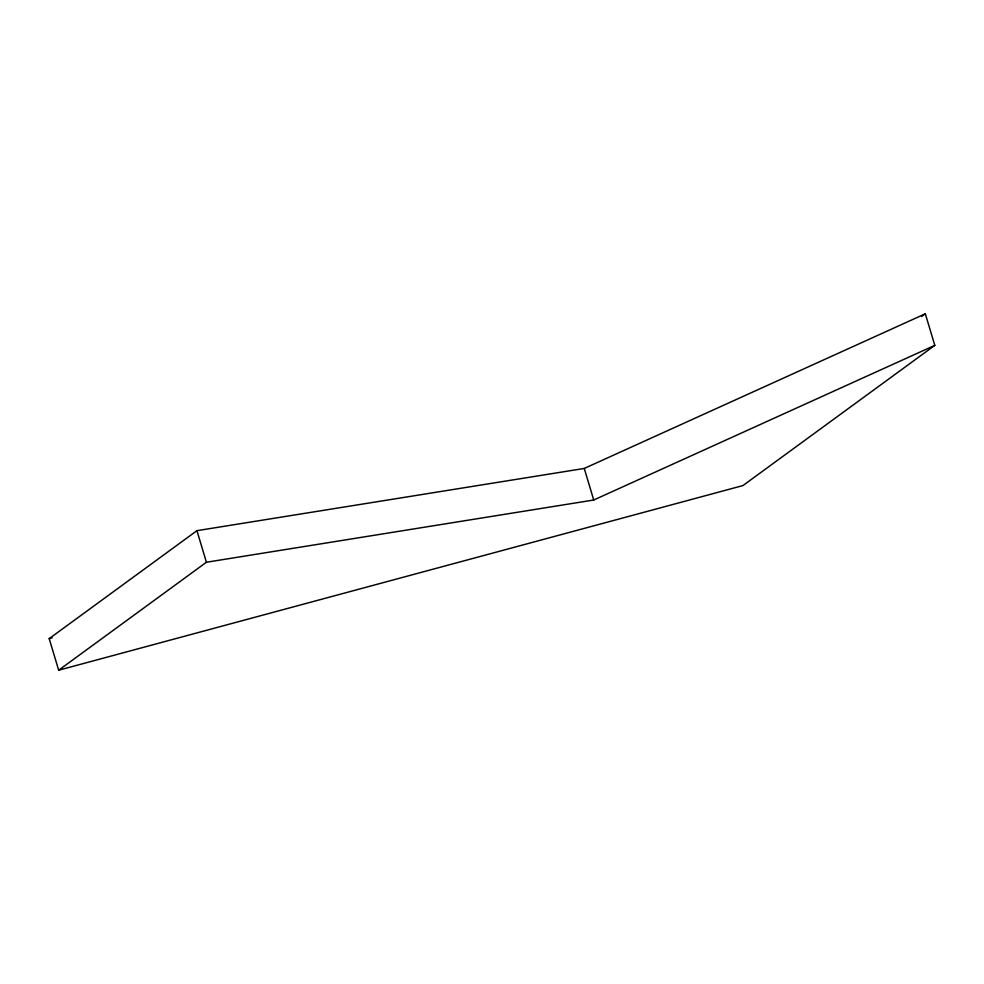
<?xml version="1.0" encoding="UTF-8"?>
<svg xmlns="http://www.w3.org/2000/svg" width="984" height="984" viewBox="0 0 984 984"><rect width="100%" height="100%" fill="white"/><g stroke="black" fill="none" stroke-linecap="round" stroke-linejoin="round"><path stroke-width="1.48" d="M49.2 638.641L196.935 530.671L584.262 468.446L925.329 313.785L934.8 345.359L742.932 485.579L58.671 670.215L49.2 638.641L52.164 637.841M58.671 670.215L206.406 562.245L593.733 500.007L934.8 345.359M921.614 316.504L925.329 313.785M584.262 468.446L593.733 500.007M196.935 530.671L206.406 562.245"/></g></svg>
